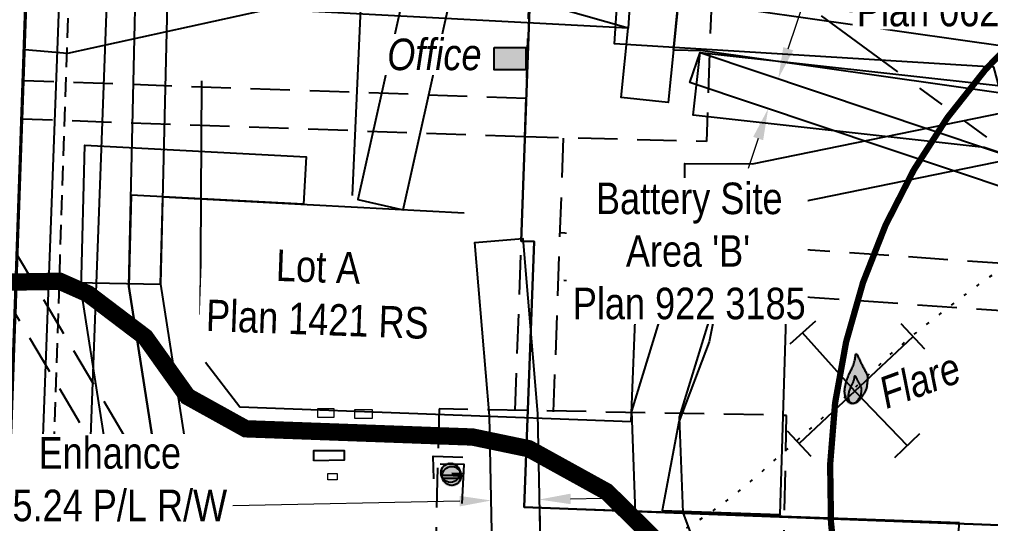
# Model space of a CAD drawing. Extents: x 337584 to 348172, y 5811293 to 5815472.
# Drawn here: x 337739.1 to 338047.3, y 5812232.4 to 5812392.3 of the extents above; entities that cross this region are included whole.
import ezdxf

# ---------------------------------------------------------------- set-up
doc = ezdxf.new("R2010")
doc.units = 0
doc.header["$LTSCALE"] = 5
doc.header["$PDSIZE"] = 0.5
for name, pattern in [('foc-ACCESSROAD', [3.75, 2.5, -1.25]), ('foc-BUFFER', [16.75, 15, -1.75]), ('foc-DOT', [1, 0.2, -0.8]), ('foc-DRILLPATH', [14.75, 6, -1.75, 1.75, -1.75, 1.75, -1.75]), ('foc-FLOWLINE', [3.75, 2.5, -1.25]), ('UG_PIPE', [1.875, 1.25, -0.625])]:
    doc.linetypes.add(name, pattern=pattern)
doc.layers.get('Defpoints').update_dxf_attribs({"color": 9})
for name, color, linetype in [('ABADATA-DRILL', 8, 'foc-DOT'), ('AS-FENCE', 48, 'foc-FENCE'), ('AS-PIPE-AG', 44, 'Continuous'), ('AS-PIPE-UG', 44, 'UG_PIPE'), ('AS-POWER', 104, 'foc-POWER'), ('AS-RESIDENCE', 14, 'Continuous'), ('AS-ROADS', 254, 'Continuous'), ('AS-SYMBOL', 7, 'Continuous'), ('AS-TELEPHONE', 224, 'foc-TEL'), ('AUX-BUFFER', 7, 'foc-BUFFER'), ('C-AR', 13, 'foc-ACCESSROAD'), ('C-FLOWLINE', 13, 'foc-FLOWLINE'), ('C-RW', 13, 'Continuous'), ('C-WS', 13, 'foc-ACCESSROAD'), ('F-RW', 190, 'Continuous'), ('L-TITLEDB', 4, 'Continuous'), ('L-TITLEDB-T', 4, 'Continuous'), ('P-PDRILLPATH', 12, 'foc-DRILLPATH')]:
    doc.layers.add(name, color=color, linetype=linetype)
for name, color, linetype, lineweight in [('AS-GENERAL', 48, 'Continuous', 18), ('C-RW-T', 13, 'Continuous', 9), ('F-RW-T', 190, 'Continuous', 9), ('T-TEXT', 48, 'Continuous', 18)]:
    doc.layers.add(name, color=color, linetype=linetype, lineweight=lineweight)
doc.styles.add('80CG', font='ARIALN.TTF', dxfattribs={"height": 10})
doc.styles.add('80L', font='ARIALN.TTF', dxfattribs={"height": 10})
doc.styles.add('foc-LtypeFont', font='ARIALN.TTF', dxfattribs={"height": 7.349999999999999})
doc.linetypes.add('foc-FENCE', pattern='A,10,-1,["X",foc-LtypeFont,S=0.2,R=0,X=-0.625,Y=-0.75],-1.239999999999999', length=12.24)
doc.linetypes.add('foc-POWER', pattern='A,6,-1,["P",foc-LtypeFont,S=0.2,R=0,X=-0.625,Y=-0.75],-1.239999999999999,4', length=12.24)
doc.linetypes.add('foc-POWER-NOLINE', pattern='A,0,-4,["P",foc-LtypeFont,S=0.2,R=0,X=-0.625,Y=-0.75],-8.24', length=12.24)
doc.linetypes.add('foc-TEL', pattern='A,2,-1,["T",foc-LtypeFont,S=0.2,R=0,X=-0.425,Y=-0.75],-1.239999999999999,8', length=12.24)
doc.dimstyles.new('Compass 5 000', dxfattribs={"dimscale": 5, "dimtxt": 9, "dimasz": 2, "dimexe": 0.2, "dimexo": 0.0625, "dimgap": 0.5, "dimtad": 0, "dimtih": 1, "dimtoh": 1, "dimzin": 0, "dimdsep": 46, "dimtxsty": '80CG', "dimcen": 0.1, "dimse1": 1, "dimse2": 1, "dimclrd": 256, "dimclrt": 256, "dimaunit": 1, "dimadec": 4, "dimazin": 0, "dimtfac": 0.06, "dimtofl": 0, "dimtmove": 0, "dimatfit": 1, "dimfxl": 0.2, "dimtolj": 1, "dimtzin": 0, "dimlwd": -1, "dimarcsym": 0})

# ---------------------------------------------------------------- blocks, each defined once
blk = doc.blocks.new('*D401')
at = {"layer": 'C-RW-T', "transparency": 16777216}
for p, q in [((337914.0310142266, 5812240.19119392), (337924.0290101669, 5812240.391386765)), ((337878.8309174031, 5812239.486371915), (337806.8826539897, 5812238.045730444))]:
    blk.add_line(p, q, dxfattribs=at)
for points in [[(337878.7975519288, 5812241.152704571), (337878.8642828773, 5812237.820039257), (337888.8289133435, 5812239.68656476)], [(337913.9976487523, 5812241.857526576), (337914.0643797008, 5812238.524861262), (337904.0330182861, 5812239.991001074)]]:
    blk.add_solid(points, dxfattribs=at)
at = {"layer": 'Defpoints', "color": 0, "transparency": 16777216}
for p in [(337888.8289133435, 5812239.68656476), (337890.756903408, 5812143.399223441), (337905.9610083505, 5812143.703659755)]:
    blk.add_point(p, dxfattribs=at)
at = {"layer": 'C-RW-T', "transparency": 16777216, "insert": (337767.7967058313, 5812238.045730444), "char_height": 10, "attachment_point": 5, "style": '80CG', "bg_fill": 3, "box_fill_scale": 1.1, "bg_fill_color": 256, "bg_fill_true_color": 13158600, "bg_fill_transparency": 0}
blk.add_mtext('\\A1;Enhance\\P15.24 P/L R/W\\PPlan 792 2968', dxfattribs=at)
blk = doc.blocks.new('*D425')
at = {"layer": 'Defpoints', "color": 0, "transparency": 16777216}
for p in [(337857.4729794502, 5812098.162276731), (337603.1575483287, 5812090.131397293), (337857.0617496378, 5812083.167914788)]:
    blk.add_point(p, dxfattribs=at)
at = {"layer": 'F-RW-T', "transparency": 16777216}
for p, q in [((337603.8429313492, 5812115.12200053), (337607.2628088886, 5812239.81841136)), ((337607.2628088886, 5812239.81841136), (337617.2628088886, 5812239.818411361)), ((337602.8833951205, 5812080.135155998), (337602.6092419123, 5812070.138914703))]:
    blk.add_line(p, q, dxfattribs=at)
for points in [[(337602.1768911335, 5812115.167692732), (337605.5089715649, 5812115.07630833), (337603.5687781411, 5812105.125759236)], [(337601.2173549047, 5812080.1808482), (337604.5494353363, 5812080.089463797), (337603.1575483287, 5812090.131397293)]]:
    blk.add_solid(points, dxfattribs=at)
at = {"layer": 'F-RW-T', "transparency": 16777216, "insert": (337662.3514855604, 5812239.81841136), "char_height": 10, "attachment_point": 5, "style": '80CG', "bg_fill": 3, "box_fill_scale": 1.1, "bg_fill_color": 256, "bg_fill_true_color": 13158600, "bg_fill_transparency": 0}
blk.add_mtext('\\A1;Ember{\\fArial Narrow|b0|i1|c0|p34; (60972-4)}\\P15.00 P/L R/W\\PPlan by\\PNorthCan', dxfattribs=at)
blk = doc.blocks.new('*D427')
at = {"layer": 'Defpoints', "color": 0, "transparency": 16777216}
for p in [(337979.9294419512, 5812373.520202448), (338045.4161142209, 5812351.566600316), (338042.2169926553, 5812342.023755171)]:
    blk.add_point(p, dxfattribs=at)
at = {"layer": 'F-RW-T', "transparency": 16777216}
for p, q in [((337983.107965528, 5812383.001604658), (337992.7287302783, 5812411.699941468)), ((337992.7287302783, 5812411.699941468), (338002.7287302783, 5812411.699941467)), ((337973.5517968091, 5812354.495955093), (337970.3732732323, 5812345.014552883))]:
    blk.add_line(p, q, dxfattribs=at)
for points in [[(337981.5277318263, 5812383.531358588), (337984.68819923, 5812382.471850729), (337979.9294419512, 5812373.520202448)], [(337971.9715631073, 5812355.025709023), (337975.132030511, 5812353.966201164), (337976.7303203859, 5812363.977357303)]]:
    blk.add_solid(points, dxfattribs=at)
at = {"layer": 'F-RW-T', "transparency": 16777216, "insert": (338041.8146784366, 5812411.699941467), "char_height": 10, "attachment_point": 5, "style": '80CG', "bg_fill": 3, "box_fill_scale": 1.1, "bg_fill_color": 256, "bg_fill_true_color": 13158600, "bg_fill_transparency": 0}
blk.add_mtext('\\A1;Ember\\P10.00 P/L R/W\\PPlan 062 2266', dxfattribs=at)
blk = doc.blocks.new('*D433')
at = {"layer": 'Defpoints', "color": 0, "transparency": 16777216}
for p in [(338123.5473816737, 5812220.761798227), (338114.3792273125, 5812216.867233131), (338121.1242183112, 5812200.988921404)]:
    blk.add_point(p, dxfattribs=at)
at = {"layer": 'F-RW-T', "transparency": 16777216}
for p, q in [((338139.4963685316, 5812208.793276804), (338148.7003643913, 5812212.703067107)), ((338111.9202224514, 5812197.079131101), (338094.3287794697, 5812189.606414442)), ((338094.3287794697, 5812189.606414442), (338084.3287794697, 5812189.606414442))]:
    blk.add_line(p, q, dxfattribs=at)
for points in [[(338138.8447368143, 5812210.327276113), (338140.1480002489, 5812207.259277493), (338130.2923726724, 5812204.8834865)], [(338111.2685907341, 5812198.613130411), (338112.5718541688, 5812195.54513179), (338121.1242183112, 5812200.988921404)]]:
    blk.add_solid(points, dxfattribs=at)
at = {"layer": 'F-RW-T', "transparency": 16777216, "insert": (338045.2428313112, 5812189.606414442), "char_height": 10, "attachment_point": 5, "style": '80CG', "bg_fill": 3, "box_fill_scale": 1.1, "bg_fill_color": 256, "bg_fill_true_color": 13158600, "bg_fill_transparency": 0}
blk.add_mtext('\\A1;Ember\\P10.00 P/L R/W\\PPlan 062 2266', dxfattribs=at)
blk = doc.blocks.new('res_other')
blk.add_hatch(color=14).paths.add_polyline_path([(-1.090095315060079, 0.7346452188390687), (0.90990468493992, 0.7346452188390687), (0.90990468493992, -0.6930058059827389), (-1.090095315060079, -0.6930058059827389)])
at = {"color": 14}
blk.add_lwpolyline([(-1.090095315060079, 0.7346452188390687), (0.90990468493992, 0.7346452188390687), (0.90990468493992, -0.6930058059827389), (-1.090095315060079, -0.6930058059827389)], close=True, dxfattribs=at)
blk = doc.blocks.new('*U374')
at = {"color": 72}
blk.add_line((0.8183292562019082, 0.735076341915608), (-0.8183292562019082, -0.735076341915608), dxfattribs=at)
at = {"layer": 'AS-SYMBOL', "color": 72, "flags": 128}
blk.add_lwpolyline([(3.323399999994177, -3.69980000032281), (0, 0)], dxfattribs=at)
blk = doc.blocks.new('*U375')
at = {"color": 72}
blk.add_line((-0.7529477383197619, 0.8019162695438694), (0.7529477383197619, -0.8019162695438694), dxfattribs=at)
at = {"layer": 'AS-SYMBOL', "color": 72, "flags": 128}
blk.add_lwpolyline([(3.543799999994279, 3.32739999971692), (0, 0)], dxfattribs=at)
blk = doc.blocks.new('*U376')
at = {"color": 72}
blk.add_line((-0.7936911058274894, -0.7616130438289102), (0.7936911058274894, 0.7616130438289102), dxfattribs=at)
at = {"layer": 'AS-SYMBOL', "color": 72, "flags": 128}
blk.add_lwpolyline([(-3.319200000005982, 3.458999999820316), (0, 0)], dxfattribs=at)
blk = doc.blocks.new('*U377')
at = {"color": 72}
blk.add_line((0.7522281791985441, -0.8025912822973116), (-0.7522281791985441, 0.8025912822973116), dxfattribs=at)
at = {"layer": 'AS-SYMBOL', "color": 72, "flags": 128}
blk.add_lwpolyline([(-3.690800000011708, -3.459200000089627), (0, 0)], dxfattribs=at)
blk = doc.blocks.new('RISER')
h = blk.add_hatch(color=255)
h.dxf.hatch_style = 1
edge = h.paths.add_edge_path()
edge.add_arc((0, 0), 0.7000000000000001, 0, 360)
blk.add_hatch(color=48).paths.add_polyline_path([(0.5809894393423747, -0.1498374831999172), (-0.5809055220925075, -0.1501624933266612, 0.7745966773228882)])
at = {"color": 48}
blk.add_line((-0.5809055220925075, -0.1501624933266612), (0.5809894393423747, -0.1498374831996898), dxfattribs=at)
blk.add_circle((0, 0), 0.6000000000000001, dxfattribs=at)
blk = doc.blocks.new('FLARE')
h = blk.add_hatch(color=255)
h.dxf.hatch_style = 1
h.paths.add_polyline_path([(0.1630320972290065, 2.409313236706794, 0.1141467632221378), (0.1250993457797449, 2.433655417312366), (0.1088195083939354, 2.43947328620925, 0.2615510427471396), (0.01228329441437381, 2.423059325648637), (-0.0002928845460701268, 2.412888226760515, 0.1312683871871916), (-0.03069049929035828, 2.371170205451563), (-0.0403414745342161, 2.34618771202986, 0.04149673464157563), (-0.04501147543487605, 2.330289243332572), (-0.05280251308795414, 2.292391773310328, 0.01517427261739508), (-0.05384358019000501, 2.286413430146922), (-0.06083994869550224, 2.237497402078816, 0.004375720112688995), (-0.06107259026975953, 2.23576267765452), (-0.06829918574658222, 2.178046923421107), (-0.0767055072428775, 2.114273803319065), (-0.08723210560856387, 2.046743008326075), (-0.1008617274383141, 1.977017887141301), (-0.1184638349695888, 1.905789010878152), (-0.1399980537898955, 1.832891742222273), (-0.165009697106143, 1.758727201517786), (-0.1929730450428906, 1.683866594860774), (-0.2233497954184713, 1.60885622983119), (-0.2555948076005734, 1.534221823064172), (-0.2891597781163, 1.460471904826363), (-0.3235093019975466, 1.388071535445761), (-0.3582355143262248, 1.317103372173506), (-0.3931520966361859, 1.246738300544393, 0.0005045250073197409), (-0.393241619305627, 1.246557433331645), (-0.4280325482577609, 1.176088778543317, 0.002398381573305534), (-0.4284531146331574, 1.175226531012413), (-0.4628196563025995, 1.103901769288996, 0.004176833610438316), (-0.4635322637877834, 1.10239066260101), (-0.4972990603346261, 1.029208637198735, 0.005735221063402881), (-0.4982362067057693, 1.027114776605913), (-0.5312279036770633, 0.9510743266978352, 0.006994466690975538), (-0.5323054205728113, 0.9484925052875042), (-0.5643466611254553, 0.8685924706494461, 0.007909996454017219), (-0.565477640608151, 0.8656377253421397), (-0.596393068524776, 0.7808769464941179, 0.00832295336894586), (-0.5974815419867809, 0.7777309746904848), (-0.6270247343309165, 0.687510761006024, 0.008095012799091889), (-0.6279823792210664, 0.6844178304461366), (-0.65562263760512, 0.589749368266439, 0.008067263584583907), (-0.6564768862372148, 0.586637805520013), (-0.6816124467113696, 0.488934750964745, 0.008386967293609592), (-0.682393630988372, 0.4856724261449017), (-0.7044227277037862, 0.3863484347757549, 0.009056116951485603), (-0.7051428544946248, 0.3827985916846046), (-0.7234637230540102, 0.2832673190976038, 0.0101230972408485), (-0.7241159215082007, 0.2792713695439488), (-0.7381267960809055, 0.180946472069536, 0.01168878153921921), (-0.7386779240368924, 0.1763041984943357), (-0.7477770397272252, 0.08059933152867416, 0.01392493150706976), (-0.7481495528336382, 0.07504291175405342), (-0.7517351447422698, -0.01662826831443454, 0.01648764755476579), (-0.751775504424586, -0.02322141147692491), (-0.7494532461241761, -0.1096877263146325, 0.0172550975033143), (-0.7490301445905061, -0.1165747265852133), (-0.7412354621301347, -0.1976349020501402, 0.0173496807282524), (-0.7403322338650469, -0.2045136391934648), (-0.7277079935738584, -0.280208879124757, 0.01731107374903002), (-0.7263335825737158, -0.2869934199284216), (-0.7095226498604461, -0.3573649271609156, 0.01715007316037549), (-0.7077013987691316, -0.3639766875257919), (-0.6873466385732172, -0.4290656658859007, 0.01688598954500328), (-0.6851148027817544, -0.4354386374104706), (-0.6618590810321621, -0.495286289105934, 0.01654583772152696), (-0.659259873071278, -0.5013709011798255), (-0.6337460546819784, -0.5560184310170371, 0.01616359382742195), (-0.6308237470875611, -0.5617838596122056), (-0.6036946983695088, -0.6112724695199176, 0.01632933640717796), (-0.6003704601607751, -0.6168929902771652), (-0.5721284282226407, -0.6612700839627905, 0.01882821901808565), (-0.5678500629983319, -0.6674648955427074), (-0.5384348256411613, -0.706802674624214, 0.02208722808901792), (-0.5328395223768894, -0.7136343495528763), (-0.5020502381739789, -0.748011215639508, 0.02534474641372956), (-0.4949172688247927, -0.7552060626705952), (-0.4625530990269908, -0.7847004174302583, 0.02823391018185538), (-0.45379690066693, -0.7918187372686134), (-0.4196570034109754, -0.8165089822950904, 0.03029822487402322), (-0.4094341742020333, -0.8229975615938656), (-0.3733177098620217, -0.8429620989779778, 0.03112942539292592), (-0.3620774059963878, -0.8482914603118843), (-0.3237835335712589, -0.8636086912295013, 0.03054396698192365), (-0.312194791265938, -0.8674417514978359), (-0.2715226711479772, -0.8781900775727536, 0.02846504161184355), (-0.2603759324993007, -0.8804664258459525), (-0.217280730677885, -0.8867387933466944, 0.02531087199272317), (-0.2072074565876392, -0.8876876765864381), (-0.1622683670429979, -0.8896352071496949, 0.02282955606346771), (-0.1531413265511219, -0.8896138391964996), (-0.1070935497809842, -0.8874022000120476, 0.02122574350962235), (-0.09864175731490832, -0.8866357506367422), (-0.05222049380608951, -0.8804306075278419, 0.02040118138435665), (-0.0441861344006611, -0.8790210038739588), (0.001873415334557649, -0.8689880240290222, 0.0202993126767644), (0.009727197601023363, -0.8669401621152701), (0.05468983305763686, -0.853245011815261, 0.02091139742750381), (0.06257911797001725, -0.8504766404139446), (0.1057096377444395, -0.8332849859339149, 0.02227661457910154), (0.1138278041144076, -0.8296221675066136), (0.1543910086074902, -0.8090996760372491, 0.02371211864441566), (0.1626372138707666, -0.8044240637718758), (0.2000736442423658, -0.7807851527827552, 0.02240801372930035), (0.2074267451134801, -0.7756675027885649), (0.2418799123770441, -0.7493215999502354, 0.01993019930964967), (0.248012238098454, -0.7442325747526866), (0.2798013952742622, -0.7156378585530092, 0.01714637725024879), (0.2847388589470938, -0.7108803880175856), (0.3141832588480611, -0.6804950376306351, 0.01421119969875763), (0.3180207118894032, -0.6763028761683927), (0.3454396079141588, -0.6445850697148217, 0.01122078129585392), (0.3482975782208086, -0.6411250287897019), (0.3740102231131459, -0.6085329464044662, 0.008212229870679833), (0.3760020490408351, -0.6059211100200628), (0.4003276961593656, -0.5729129294836639, 0.005171985051005823), (0.401537703579379, -0.5712349659013398), (0.424795605995314, -0.53826886641491, 0.002523236428071751), (0.4253732711513294, -0.5374412399714856), (0.4478754059746279, -0.5048530386004586, 0.001671211206814557), (0.4482533995142148, -0.5043016858176088), (0.4702826413740695, -0.4719377514927601, 0.001229486896353451), (0.4705583684881276, -0.471530521935847), (0.4923903156886809, -0.4391148618271927, 0.0007495538788668235), (0.4925574282788148, -0.438865931628925), (0.5144676789132063, -0.4061225523430494, 0.0002596875935044995), (0.514525401937135, -0.4060361921995082), (0.5367421864684729, -0.372759985084258), (0.5595642728985695, -0.3386401857442252), (0.5831778648935142, -0.3035329798490238), (0.607951843929186, -0.2670216177154998), (0.6341361012891866, -0.2287011453649939, 0.001310707375278497), (0.6344307497056434, -0.2282674934556326), (0.6614813227824925, -0.1882301486118649, 0.003726400826645832), (0.6623065489438886, -0.1869888951414396), (0.6894496357235766, -0.145494510374192, 0.006064526798539383), (0.6907528078481846, -0.1434485711690741), (0.7173065161150589, -0.1006224674679288, 0.008451711548543414), (0.7190390649848268, -0.09771976694969453), (0.7443215042803786, -0.0536872667478292, 0.01099124898588364), (0.7464260872875457, -0.04982782771276106), (0.769755364919547, -0.004714252476105685, 0.01376732836086321), (0.772148844331241, 0.0002441803767396777), (0.7928430697793374, 0.04631350947215651, 0.01683895507199145), (0.7953938615028164, 0.05254534784603493), (0.8127711420420383, 0.09944510836385234, 0.01910380518638523), (0.8151496114769543, 0.1067041127375887), (0.8287516477103054, 0.1542875886100319, 0.01698700840973597), (0.8303957372736477, 0.1608784678142001), (0.8406585932461894, 0.2089133617282641, 0.01363633084881302), (0.8416521976578224, 0.2142756011569418), (0.8492355290181877, 0.2625082216420651, 0.01024443528238307), (0.8497888567762857, 0.2665680316240469), (0.8553523195478192, 0.3147446872569617, 0.0068463173993783), (0.8556291873210284, 0.3174690534510773), (0.8598324370941555, 0.3653360525090648, 0.003418623913774153), (0.8599427362169081, 0.3666990303927378), (0.8634423229450476, 0.4139608519133162), (0.8668473886755237, 0.4596857331482624), (0.8707401288593246, 0.5030113675518351), (0.8756282496360654, 0.5448509776294941), (0.8813378521517734, 0.5864660457268656), (0.8873828021532972, 0.6280772952743519, 0.001278252002904068), (0.8874550143445958, 0.6285834701991462), (0.8932209473932744, 0.6697525523311469, 0.004735189850015235), (0.8934658768885129, 0.6716306823414016), (0.8983578028637567, 0.7121295795834612, 0.008354098302083784), (0.8987030259086168, 0.7154531042056078), (0.9021828408622241, 0.75544537573046, 0.01205918207346762), (0.9024849294255546, 0.7602588771740102), (0.9040145289800421, 0.7999080822507949, 0.01571240246026586), (0.9040593731406261, 0.8061913319629639), (0.9031006534023618, 0.8456610300245302, 0.01845717632507855), (0.9026492913435504, 0.8530275713542324), (0.8987629786461184, 0.8925139796015173, 0.01810220708916207), (0.8977937230738462, 0.8996873040011906), (0.8909358674536634, 0.9395172733920845, 0.01653276059977034), (0.8895992885263695, 0.9459920557751502), (0.879824770247069, 0.9865250941611521, 0.01457553302435534), (0.8782937174219114, 0.992149400806511), (0.8656574176820868, 1.033745016382454, 0.01243497837575419), (0.8640939609831548, 1.038466090801421), (0.8486507600246114, 1.081483792357176, 0.01028279715252608), (0.8471818501639063, 1.085325207919141), (0.8289866287777841, 1.1301245026375, 0.008240343276031311), (0.8276962308264046, 1.133157309748867), (0.8068038696619624, 1.180097706517472, 0.006379654618366747), (0.8057366003449715, 1.182415551430722), (0.7822019792802166, 1.231856558833897, 0.004735158973083994), (0.7813717629251187, 1.233558926835485), (0.7553332356219471, 1.285692223224714, 0.003387961163554182), (0.7547195080078382, 1.286900453828139), (0.726649311643996, 1.341246400784939, 0.002344699311552419), (0.726215008948202, 1.342077658792732), (0.6966688538486778, 1.397988790262843, 0.001492132360714422), (0.6963884178585431, 1.398515656000882), (0.6659220141482365, 1.45534450452692, 0.0007458364838583804), (0.6657806617477036, 1.455607226680513), (0.6349416073499015, 1.512721344286319), (0.6043657958689437, 1.569324818642599), (0.5746746397999232, 1.624646136689535), (0.546427730434516, 1.678022301111923), (0.5199549151584506, 1.729134218674517), (0.4949395311050466, 1.778549316597264), (0.470960739057773, 1.826951456662755), (0.4476150022237562, 1.874993483579374), (0.4245026860771759, 1.923321645915848), (0.4012291856815864, 1.972571630980383), (0.3774051620748651, 2.023366620696834), (0.3526543196530838, 2.076299872759591, 0.0003317879365586399), (0.3525980258418713, 2.076420057287578), (0.3267419364965463, 2.131526316092277, 0.001848684476789197), (0.326425357539847, 2.132194594113116), (0.2999704787325754, 2.187509614592045, 0.003799708921444465), (0.2993043280912389, 2.188875712202162), (0.2729062665603124, 2.241982841521803, 0.006473332154774659), (0.271723844587541, 2.244286308707615), (0.2460382108656631, 2.292768892743425, 0.01086492763971847), (0.2439209376934741, 2.296563647060566), (0.2196033399013686, 2.338005032860565, 0.01952409355597318), (0.2153926095197676, 2.344578746802426), (0.193098656127404, 2.376562280301869, 0.04107679177579166), (0.1826467970204249, 2.389204208808678)])
at = {"color": 48, "flags": 128}
for points in [[(0.1092462304914079, -0.7198699219818536), (0.06868302599832532, -0.7403924134498538), (0.02555250622754102, -0.7575840679285193), (-0.01941012922907248, -0.7712792182294379), (-0.06546967896065325, -0.7813121980736923), (-0.1118909424658341, -0.7875173411823653), (-0.1579387192432478, -0.7897289803670446), (-0.2028778087915271, -0.7877814498035605), (-0.2459730106093048, -0.7815090823035007), (-0.2866451307309035, -0.7707607562272187), (-0.3249390031523944, -0.7554435253089196), (-0.361055467496044, -0.7354789879220789), (-0.3951953647483606, -0.7107887428949198), (-0.4275595345316106, -0.6812943881461706), (-0.458348818741797, -0.6469175220493071), (-0.4877640560916916, -0.6075797429778049), (-0.5160060880225501, -0.5632026493051399), (-0.5431351367260504, -0.5137140394301696), (-0.5686489551262639, -0.459066509579543), (-0.5919046768976841, -0.3992188578242803), (-0.6122594370790466, -0.3341298795069179), (-0.6290703697995923, -0.2637583722437284), (-0.6416946100980567, -0.188063132286743), (-0.6494892925584281, -0.1070029567974871), (-0.6518115508552, -0.02053664202799155), (-0.6482259589429304, 0.0711345381157571), (-0.6391268432562356, 0.1668394050236657), (-0.6251159686908068, 0.2651643024316854), (-0.6067951001423353, 0.3646955749852623), (-0.5847660034160072, 0.4640195664203475), (-0.5596304429527663, 0.5617226209276396), (-0.5319901845577988, 0.6563910831525845), (-0.5024469922173012, 0.7466112968311336), (-0.4715315642752103, 0.8313720757494139), (-0.4394903237734979, 0.9112721102562773), (-0.4064986267476343, 0.9873125602960044), (-0.3727318301425839, 1.060494585812876), (-0.3383652886295749, 1.131819347205919), (-0.303574359153572, 1.202288003055173), (-0.2685343968405505, 1.272901714214413), (-0.2334207581807277, 1.344661640627919), (-0.1984718644816894, 1.418325334538849), (-0.1641783985942311, 1.493675923752335), (-0.1310941081865167, 1.570252926553394), (-0.09977274229095201, 1.647595863500783), (-0.07076804857570096, 1.725244254243762), (-0.04463377516367473, 1.802737618431593), (-0.02192367063253187, 1.879615475258788), (-0.003191483105183579, 1.955417345284104), (0.01127887500479119, 2.029443425085219), (0.02228283548538457, 2.100036618953482), (0.03088566446967889, 2.1653005094729), (0.03815262945499853, 2.223338677863239), (0.04514899793866789, 2.272254705799014), (0.05294003559902194, 2.310152175864232), (0.06259101084287977, 2.335134669278659), (0.07516718980332371, 2.345305768171556), (0.09144702718549524, 2.339487899275582), (0.1110617269805516, 2.319378871374965), (0.1333556803874671, 2.287395337857333), (0.1576732781504688, 2.245953952110312), (0.1833589119232784, 2.197471367976277), (0.2097569733596174, 2.144364238842854), (0.2362118522942183, 2.089049218097671), (0.2620679412902973, 2.033942960037848), (0.2868437470315257, 1.980956320307769), (0.3107542413235933, 1.929976967216817), (0.3341885114568868, 1.880386770876385), (0.3575356451765401, 1.831567601852612), (0.38118472977294, 1.782901330711638), (0.4055248534459679, 1.733769828474351), (0.4309451025765156, 1.683554964797395), (0.4578345662739594, 1.631638610701657), (0.4864248641897575, 1.577613569492996), (0.5163177540598554, 1.521916375890896), (0.5469575250717753, 1.465194496445065), (0.5777884673225344, 1.4080953995242), (0.6082548709091498, 1.351266551223262), (0.6378010259286384, 1.295355419910948), (0.6658712224780174, 1.241009472591713), (0.6919097497448092, 1.188876176270014), (0.7154443707950122, 1.139435168892987), (0.7363367319303507, 1.092494772178497), (0.7545319533310249, 1.047695477422849), (0.7699751542677404, 1.004677775922346), (0.782611454011203, 0.9630821603375352), (0.7923859722868656, 0.922549121964721), (0.7992438279106864, 0.8827191525549551), (0.8031301406081184, 0.8432327443140366), (0.8040888603463827, 0.8037630462192737), (0.8025592607882572, 0.764113841155222), (0.7990794458382879, 0.7241215696874406), (0.7941875198557682, 0.6836226723814889), (0.788421586745244, 0.6424535898029262), (0.782319751320756, 0.6004507616078172), (0.7764201174868504, 0.5574506292712158), (0.771260789148073, 0.5132896324491867), (0.7671802438526356, 0.4678737544006708), (0.763718453268666, 0.4213871441559149), (0.760215760434221, 0.3740834938932949), (0.756012510661094, 0.3262164948816917), (0.7504490478968364, 0.2780398392994812), (0.7428657165437471, 0.2298072188702918), (0.7326028605493775, 0.1817723248630045), (0.7190008243160264, 0.1341888490012479), (0.7016235437877185, 0.08728908851003325), (0.6809293183468981, 0.04121975943667167), (0.6576000407367246, -0.003893815760648067), (0.632317601426621, -0.04792631598797925), (0.6057638931597467, -0.09075241969662784), (0.5786208064055245, -0.1322468044284051), (0.5515702334523667, -0.1722841490893643), (0.5252940656791907, -0.2107391316760641), (0.5003146131602989, -0.2475533162444208), (0.4765158589325438, -0.2829358097235399), (0.4536222042734153, -0.3171626060113795), (0.4313580504604033, -0.3505096971869079), (0.4094477996804926, -0.383253076693336), (0.3876158523016784, -0.4156687370643795), (0.3655866105109453, -0.4480326712885017), (0.3430844755857834, -0.4806208728089132), (0.3198265733008157, -0.5135869721063955), (0.2955009260549559, -0.5465951528142341), (0.2697882811989984, -0.5791872351485381), (0.2423693851742428, -0.6109050415991533), (0.2129249853314832, -0.6412903919274413), (0.1811358281120192, -0.6698851081685007), (0.1466826608666452, -0.6962310109931877)], [(0.01771430217195302, -0.7488637190410827), (-0.0050010924351227, -0.7603563146451506), (-0.0291541835249518, -0.7699836407530256), (-0.05433325921694632, -0.777652925267148), (-0.08012660717577091, -0.7832713938162215), (-0.1061225146113429, -0.7867462738479389), (-0.1319092696430744, -0.7879847919004987), (-0.1570751599356299, -0.7868941745120992), (-0.1812084731536743, -0.7833816491304333), (-0.2039848602944403, -0.7773625863640063), (-0.2254294288686651, -0.768784937195278), (-0.2456546488101594, -0.7576047962222674), (-0.2647729914169759, -0.7437782589524886), (-0.2828969266229251, -0.7272614199839609), (-0.3001389252713125, -0.7080103748241982), (-0.3166114582054433, -0.6859812189807144), (-0.332426996268623, -0.6611300465967815), (-0.3476192635243933, -0.6334164247211902), (-0.3619070019194623, -0.6028138083868271), (-0.3749302061660273, -0.5692991232583609), (-0.3863288718857802, -0.5328492954552075), (-0.3957429942456656, -0.4934412510967832), (-0.4028125688673754, -0.4510519167572511), (-0.4071775909178541, -0.4056582185560274), (-0.4084780555640464, -0.3572370821577806), (-0.4064701240931754, -0.3059012212409016), (-0.4013746190903476, -0.252306496081701), (-0.3935285292609478, -0.1972445531512221), (-0.3832688433103613, -0.1415070407394978), (-0.3709325490344781, -0.08588560577231874), (-0.3568566351386835, -0.03117189517547558), (-0.3413780903283623, 0.02184244367049359), (-0.3248339028541523, 0.07236576338505074), (-0.3075212628427835, 0.1198317993791989), (-0.2895781683801033, 0.1645758186848525), (-0.2711028180638095, 0.2071584711254673), (-0.252193411855842, 0.2481404051602567), (-0.2329481488086458, 0.2880822715221711), (-0.213465227974666, 0.3275447191251715), (-0.1938428493158426, 0.3670883973379659), (-0.1741792118846206, 0.4072739559840102), (-0.1546078313222097, 0.44852562477422), (-0.135403490079625, 0.4907219543335941), (-0.1168762876513938, 0.5336050760840862), (-0.09933632262254832, 0.5769171205381554), (-0.08309369403286837, 0.6204002195725025), (-0.06845850137688103, 0.6637965032448392), (-0.05574084278487135, 0.7068481034318665), (-0.04525081775136641, 0.7492971506460435), (-0.03714741686417256, 0.7907517554438073), (-0.0309851991769392, 0.8302839440100342), (-0.02616761483659502, 0.8668317225735791), (-0.02209811444481602, 0.8993330969085491), (-0.01818014814853086, 0.9267260723343043), (-0.01381716700416291, 0.9479486555344465), (-0.008412621158640832, 0.9619388518283358), (-0.001369960758893285, 0.9676346674448268), (0.007746748193312669, 0.9643766609722206), (0.01873097991483519, 0.9531156049840774), (0.03121559413193609, 0.9352048262323933), (0.04483344875188777, 0.9119976505596696), (0.05921740395569941, 0.8848474033536604), (0.07400031810539076, 0.8551074109116144), (0.08881505047247629, 0.8241309995307802), (0.1032944603284704, 0.7932714945989119), (0.117168911598128, 0.7635989766592957), (0.1305587881834072, 0.735050538691894), (0.143681979549001, 0.7072800288322014), (0.1567563742501079, 0.679941294306218), (0.1699998617514211, 0.6526881823399435), (0.183630330608139, 0.6251745410688727), (0.1978656702849548, 0.5970542172642581), (0.2129237697918143, 0.5679810590615944), (0.228934337170358, 0.5377270361302635), (0.2456743552247644, 0.506536607458429), (0.2628326271551487, 0.474772355387131), (0.2800979547973839, 0.4427968608931678), (0.2971591408968379, 0.4109727058628323), (0.313704987289384, 0.3796624726371647), (0.3294242976298847, 0.3492287417382158), (0.3440058728447184, 0.3200340959617733), (0.3571852605236927, 0.2923471318306383), (0.3688849830869003, 0.2660605094158655), (0.3790743068893789, 0.2409729043345124), (0.3877224991956609, 0.2168829917488893), (0.3947988272702787, 0.1935894468213064), (0.40027255746827, 0.1708909456235688), (0.4041129565994197, 0.1485861628632392), (0.406289291473513, 0.126473773702628), (0.4068261748361692, 0.1043707432424981), (0.405969599083619, 0.08216718815197055), (0.4040209025479271, 0.05977151640286138), (0.4012814240159059, 0.03709213369324971), (0.3980525018196204, 0.01403744754020408), (0.394635473836388, -0.009484136358196338), (0.391331678853021, -0.03356421048488301), (0.388442454746837, -0.05829436868702942), (0.3861573497633799, -0.08372726024867916), (0.3842187467998883, -0.1097597621130717), (0.3822572391218273, -0.1362498062055693), (0.3799034190851671, -0.1630553258157761), (0.3767878799553728, -0.1900342528690544), (0.3725412140884146, -0.2170445202002611), (0.3667940147497575, -0.2439440610990005), (0.3591768747501192, -0.2705908074906347), (0.3494455974905577, -0.2968546734384745), (0.337856831461977, -0.3226534974648985), (0.3247924357456213, -0.3479170997754863), (0.3106342698774824, -0.3725753001210705), (0.2957641929388046, -0.3965579177977361), (0.2805640644655796, -0.4197947734658101), (0.2654157435390516, -0.4422156864213775), (0.2507010896952124, -0.4637504764152709), (0.2367125964301522, -0.4843664198281203), (0.2233852939898497, -0.5041806163765159), (0.2105648474898771, -0.523347621952098), (0.1980969211363117, -0.542021993356002), (0.1858271804994729, -0.5603582855703735), (0.1736012902401853, -0.5785110553963477), (0.1612649150192738, -0.5966348587255652), (0.1486637194975629, -0.6148842514496664), (0.1356392942543607, -0.6333452672199655), (0.1220169317239197, -0.651829848452735), (0.1076178502589755, -0.670081414414426), (0.09226326866701129, -0.6878433861904796), (0.07577440484601539, -0.7048591821378523), (0.0579724766939762, -0.7208722233419849), (0.03867870301837684, -0.7356259290693288)]]:
    blk.add_lwpolyline(points, close=True, dxfattribs=at)

msp = doc.modelspace()

# ---------------------------------------------------------------- linework, layer by layer
at = {"layer": 'ABADATA-DRILL', "flags": 128}
msp.add_lwpolyline([(337926.4073392073, 5812214.134837699), (337920.827385275, 5812214.228942004), (337920.9706278841, 5812214.324297652), (337921.5864602728, 5812214.794258281), (337924.5681068982, 5812216.916944236), (337927.0882435638, 5812218.394691298), (337930.1713773902, 5812219.953830506), (337933.8063687889, 5812221.865033873), (337937.9042805076, 5812224.161073494), (337942.5853076768, 5812226.537956027), (337947.6523218888, 5812229.092141102), (337952.9789743357, 5812232.238152663), (337958.6862099678, 5812236.00194755), (337964.5931968896, 5812240.359435465), (337970.6798182717, 5812245.311392105), (337976.8200485025, 5812250.671828799), (337983.1703034546, 5812256.335390159), (337989.6408336643, 5812262.005010314), (337995.7972764059, 5812267.554969864), (338002.3639299946, 5812273.711720401), (338009.2933082783, 5812280.246604674), (338016.4031687994, 5812286.795694481), (338023.6591533258, 5812292.919712389), (338028.9474639369, 5812297.027487263), (338033.228037184, 5812300.308056438), (338036.3901850727, 5812302.745140731), (338040.3526536934, 5812305.786054983), (338044.3531039415, 5812308.765713983), (338048.430577008, 5812311.6527718), (338052.5653533752, 5812314.457898448), (338056.7574331328, 5812317.181094078), (338060.9682412398, 5812319.863708865), (338065.2082854533, 5812322.525212622), (338069.4574689576, 5812325.156582679), (338073.7254997725, 5812327.757164918), (338078.0219878891, 5812330.306826248), (338082.356386614, 5812332.795124225), (338086.7382380423, 5812335.20192804), (338091.1576739472, 5812337.537471347), (338095.6150850835, 5812339.811538179), (338100.0999034053, 5812342.00488346), (338104.6227008763, 5812344.136863667), (338109.1731605104, 5812346.197910911), (338113.7612695706, 5812348.18758469), (338123.0025413095, 5812352.014841973), (338127.6647051664, 5812353.822070494), (338132.3635328947, 5812355.528011358), (338137.079699371, 5812357.153229297), (338141.8428581733, 5812358.687061441), (338146.6324894625, 5812360.10970007), (338151.4396651321, 5812361.4619627), (338156.2741711717, 5812362.733173412), (338161.1354196792, 5812363.90342408), (338166.0230847329, 5812364.962817422), (338170.928678213, 5812365.961396535), (338175.832301421, 5812366.900262617), (338180.7539893204, 5812367.778310099), (338185.6839562267, 5812368.606214956), (338190.6306762347, 5812369.333489366), (338195.5850087052, 5812369.990381635), (338200.5564245902, 5812370.556652139), (338214.5176774174, 5812371.576735778)], dxfattribs=at)
at = {"layer": 'AS-FENCE', "flags": 128}
for points in [[(337796.896459639, 5812372.786486454), (337796.4507712636, 5812298.64053794)], [(337961.361, 5812306.836), (337957.97, 5812290.006), (337948.331, 5812264.675), (337943.123, 5812236.554999991), (337980.5030000018, 5812235.285), (337982.638, 5812304.494999992)], [(337798.1714903465, 5812283.586513497), (337809.0620000019, 5812269.373), (337933.246, 5812264.708999991), (337934.825, 5812304.722)], [(337870.668, 5812246.544), (337870.469, 5812253.767), (337879.882, 5812253.438)]]:
    msp.add_lwpolyline(points, dxfattribs=at)
msp.add_lwpolyline([(337832.5720000019, 5812252.305), (337832.526, 5812255.5), (337842.166, 5812255.561), (337842.146, 5812252.441)], close=True, dxfattribs=at)
at = {"layer": 'AS-GENERAL'}
for points in [[(337833.749, 5812266.113), (337838.9540000019, 5812266.113), (337838.9540000019, 5812268.762), (337833.749, 5812268.762)], [(337845.549, 5812268.546), (337851.02, 5812268.546), (337851.02, 5812265.661), (337845.549, 5812265.661)]]:
    msp.add_lwpolyline(points, close=True, dxfattribs=at)
at = {"layer": 'AS-GENERAL', "flags": 128}
msp.add_lwpolyline([(337837.035, 5812248.252000031), (337839.924, 5812248.252000031), (337839.924, 5812246.251), (337837.035, 5812246.251)], close=True, dxfattribs=at)
at = {"layer": 'AS-PIPE-AG', "flags": 128}
for points in [[(337879.615, 5812238.736000022), (337880.2910000019, 5812251.101), (337872.676, 5812251.248)], [(337879.9780000013, 5812248.131999992), (337876.365, 5812248.296)], [(337879.61, 5812247.373999991), (337876.766, 5812247.526)]]:
    msp.add_lwpolyline(points, dxfattribs=at)
at = {"layer": 'AS-PIPE-UG', "flags": 128}
msp.add_lwpolyline([(337840.8743081528, 5812425.099267117), (337755.3223530858, 5812419.462974209), (337742.3794952703, 5812023.907710289), (337748.8289175988, 5812015.789462784), (337747.5353688849, 5812034.199719847), (337664.6369264916, 5812035.692133614), (337597.6529543285, 5812039.755605271)], dxfattribs=at)
at = {"layer": 'AS-POWER', "linetype": 'foc-POWER-NOLINE', "flags": 128}
msp.add_lwpolyline([(337728.0413517251, 5812018.975157011), (337759.7969155289, 5812922.937702554)], dxfattribs=at)
at = {"layer": 'AS-POWER', "flags": 128}
msp.add_lwpolyline([(337844.8155125254, 5812336.387171485), (337847.9270528044, 5812405.33135542)], dxfattribs=at)
at = {"layer": 'AS-ROADS', "const_width": 5.499999999999955, "flags": 128}
msp.add_lwpolyline([(337717.9205404347, 5812308.673720541), (337751.929, 5812309.223), (337760.897, 5812305.252000031), (337779.0410000019, 5812291.503), (337792.48, 5812272.664000031), (337810.963, 5812262.434), (337882.939, 5812259.821999991), (337900.7869999995, 5812256.105), (337925.472, 5812242.489), (337949.648, 5812218.69), (337981.245, 5812184.953), (338015.731, 5812147.458), (338034.261, 5812124.62000006), (338042.316, 5812101.147), (338042.753, 5812081.994), (338042.856, 5812051.657), (338043.2870000019, 5812016.007999992), (338042.627, 5812005.42)], dxfattribs=at)
at = {"layer": 'AS-TELEPHONE', "flags": 128}
msp.add_lwpolyline([(337708.1850155804, 5812309.755792145), (337783.943, 5812308.263), (337784.5853290763, 5812336.017605678), (337880.2223520926, 5812330.988274344)], dxfattribs=at)
at = {"layer": 'AUX-BUFFER', "color": 251, "linetype": 'foc-BUFFER', "const_width": 1.999564519999993, "flags": 128}
msp.add_lwpolyline([(338189.9695371679, 5812044.960744957), (338204.958859572, 5812044.489319903, 0.4142135623730949), (338411.1021589913, 5812238.061284549, 0.414213562373095), (338217.5301943458, 5812444.204583969), (338202.5408719433, 5812444.676009024, 0.4142135623730951), (337996.3975725223, 5812251.104044378, 0.4142135623730951)], format="xyb", close=True, dxfattribs=at)
at = {"layer": 'C-AR', "flags": 128}
msp.add_lwpolyline([(337899.5094181693, 5812355.035274479), (337902.2889187773, 5812443.336239001), (337960.3331118873, 5812441.333923259), (337957.1168958994, 5812353.545062742)], close=True, dxfattribs=at)
for points in [[(337899.9373868101, 5812367.217759555), (337740.4716121529, 5812372.819765259)], [(337899.5094181693, 5812355.035274479), (337740.0436435102, 5812360.637280204)], [(337899.5094181693, 5812355.035274479), (337896.3513758481, 5812268.293241261)], [(337911.6913473258, 5812354.591763456), (337908.5333050046, 5812267.849730267)], [(338330.8202727023, 5812264.36434588), (338333.8029036819, 5812333.476467967), (338105.3898869931, 5812340.145626676), (338051.0881859528, 5812314.868398649), (337910.5992296184, 5812324.594537067)], [(338330.8202727023, 5812264.36434588), (338315.8342217874, 5812265.011090017), (338318.1610295015, 5812318.926783874), (338108.5011749308, 5812325.048391421), (338053.9113551372, 5812299.637045219), (337910.053189417, 5812309.596436144)]]:
    msp.add_lwpolyline(points, dxfattribs=at)
at = {"layer": 'C-FLOWLINE', "flags": 128}
msp.add_lwpolyline([(337907.2592106612, 5812012.58120646), (337919.0362815072, 5812012.210862071), (337738.5271202743, 5812317.445957986), (337737.8717984095, 5812298.793062005)], close=True, dxfattribs=at)
at = {"layer": 'C-RW', "flags": 128}
msp.add_lwpolyline([(337797.7982498264, 5812921.762760852), (337786.1870000018, 5812407.415999992), (337932.9055197994, 5812399.597722922), (337932.323, 5812389.557), (337786.002, 5812397.231), (337783.943, 5812308.263), (337829.6345875937, 5812015.022207629), (337819.4168983593, 5812015.343515359), (337773.8540000001, 5812307.609), (337777.743, 5812478.996), (337781.320000002, 5812632.654), (337787.7097173009, 5812922.081714343)], dxfattribs=at)
for points in [[(337888.901945908, 5812013.158473093), (337891.6440000018, 5812099.096), (337888.2919999995, 5812266.501000023), (337883.677, 5812321.481), (337898.843, 5812322.788), (337903.5460000018, 5812267.301000031), (337906.875, 5812099.042), (337904.1312005428, 5812012.679570563)], [(338037.4491387487, 5812232.620745222), (337904.1536528355, 5812237.407256499), (337904.4507651621, 5812222.390187413), (338035.8318256441, 5812217.672421296)]]:
    msp.add_lwpolyline(points, close=True, dxfattribs=at)
at = {"layer": 'C-WS', "flags": 128}
msp.add_lwpolyline([(337872.2999576282, 5812268.745286708), (337869.5340760066, 5812159.228233984), (337980.170015886, 5812156.809857591), (337982.590109567, 5812266.672387687)], close=True, dxfattribs=at)
at = {"layer": 'F-RW', "flags": 128}
for points in [[(338569.820336829, 5812897.354933151), (338481.652, 5812792.524999992), (337906.4570000001, 5812431.174000031), (337868.1950000001, 5812432.192), (337846.4770000001, 5812335.193), (337860.949, 5812331.908), (337879.85, 5812416.846), (337910.774, 5812416.183), (338491.611, 5812781.071), (338588.9132985746, 5812896.751300516)], [(338635.9906322655, 5812337.099095429), (338133.556, 5812364.274), (337973.2210000019, 5812331.461000024), (337950.23, 5812331.602), (337950.328000003, 5812346.604000031), (337971.719, 5812346.467999992), (338074.6669999995, 5812367.553999991), (338051.3150000001, 5812368.760999992), (337956.0110000001, 5812382.295), (337946.667, 5812382.588), (337948.194, 5812397.553), (337957.282, 5812397.257999999), (338052.676, 5812383.65), (338636.4925765723, 5812352.074654224)], [(337730.9413347883, 5812101.632486708), (337909.0968095332, 5812096.746460705), (337965.6648923015, 5812150.318656401), (337934.7643326389, 5812232.86332456), (337933.4348615958, 5812268.068138662), (337945.3972295653, 5812307.092751361), (337975.7076707828, 5812328.356230536), (337984.3221551531, 5812316.076545717), (337958.2288482131, 5812297.771484294), (337948.5199424215, 5812266.098299752), (337949.6621666322, 5812235.8518411), (337983.1989608062, 5812146.264999405), (337914.8984225291, 5812081.581707631), (337730.4146965803, 5812086.641289974)]]:
    msp.add_lwpolyline(points, dxfattribs=at)
for points in [[(337737.6572805251, 5812017.92869315), (337753.081, 5812433.944), (337846.7150000001, 5812440.243), (337847.768, 5812425.294000029), (337767.6049999995, 5812419.895), (337752.6482019241, 5812017.478365531)], [(337741.345, 5812397.676), (337753.419, 5812396.607999992), (337837.819, 5812415.212000015), (337899.8939999999, 5812414.438), (337948.4890000001, 5812400.471), (337944.9490000018, 5812365.978), (337930.059, 5812367.502000031), (337932.323, 5812389.557), (337897.6070000001, 5812399.442), (337839.2900000018, 5812400.163999991), (337754.397, 5812381.494), (337740.818, 5812382.68)], [(338080.6382803831, 5812006.680648707), (338087.905, 5812230.343), (338048.319, 5812377.12999997), (337928.0040000001, 5812384.513999969), (337928.9230000019, 5812399.35399997), (338060.0790000019, 5812391.550000001), (338102.972, 5812232.077999969), (338095.8685443177, 5812006.185822239)], [(338205.137537485, 5812003.214058318), (338093.5709345731, 5812265.851814242), (338075.9779345731, 5812330.705814272), (337951.8779345732, 5812372.308814241), (337955.1349345731, 5812381.798814242), (338084.2129345731, 5812338.57481424), (338103.0529345726, 5812268.988814242), (338216.1430630971, 5812002.86797611)], [(338216.1430630971, 5812002.86797611), (338103.0529345726, 5812268.988814242), (338084.2129345731, 5812338.57481424), (338045.2899345727, 5812351.688814234), (337952.9209345731, 5812361.897814242), (337955.1349345731, 5812381.798814242), (338049.7259345732, 5812371.335814242), (338100.7679345726, 5812354.188814234), (338122.0089345726, 5812276.313814242), (338238.1574155502, 5812002.175707885)], [(337804.2080135546, 5812015.821777334), (337758.687, 5812306.564999999), (337759.876, 5812352.375), (337830.137, 5812348.695), (337829.295, 5812333.693), (337774.5380000001, 5812336.54), (337773.8540000001, 5812307.609), (337819.4168983593, 5812015.343515359)]]:
    msp.add_lwpolyline(points, close=True, dxfattribs=at)
at = {"layer": 'L-TITLEDB', "flags": 128}
msp.add_lwpolyline([(337759.2707629969, 5812922.997668032), (337727.5970756823, 5812018.230901931)], dxfattribs=at)
for points in [[(337727.5970756823, 5812018.230901931), (338120.74, 5812005.902999992), (338128.308, 5812228.923), (337899.314, 5812237.598), (337902.4400000001, 5812321.85000003), (337898.3350000001, 5812321.995), (337901.6880000001, 5812416.326000031), (337741.6974404523, 5812421.011333108)], [(338128.308, 5812228.923), (338134.472, 5812407.958), (337901.6880000001, 5812416.326000031), (337898.3350000001, 5812321.995), (337902.4400000001, 5812321.85000003), (337899.314, 5812237.598)]]:
    msp.add_lwpolyline(points, close=True, dxfattribs=at)
at = {"layer": 'P-PDRILLPATH', "flags": 128}
msp.add_lwpolyline([(338196.2552045556, 5812244.81837699), (337817, 5812523)], dxfattribs=at)

# ---------------------------------------------------------------- block references
at = {"layer": 'AS-RESIDENCE', "xscale": 4.999999999999927, "yscale": 4.999999999999927, "zscale": 4.999999999999927}
msp.add_blockref('res_other', (337895.2738819607, 5812379.747525063), dxfattribs=at)
at = {"layer": 'AS-SYMBOL'}
for name, p, xscale, yscale, zscale in [('*U377', (338022.7170000019, 5812291.708), 4.999999999999927, 4.999999999999927, 4.999999999999927), ('FLARE', (338004.263, 5812274.412), 4.998874999999956, 4.998874999999956, 4.998874999999956), ('*U375', (337986.544, 5812257.775), 4.999999999999927, 4.999999999999927, 4.999999999999927), ('*U376', (338020.859, 5812257.117), 4.999999999999927, 4.999999999999927, 4.999999999999927)]:
    msp.add_blockref(name, p, dxfattribs=dict(at, xscale=xscale, yscale=yscale, zscale=zscale))

# ---------------------------------------------------------------- texts
at = {"layer": 'T-TEXT', "insert": (338010.5405903198, 5812277.976942889), "char_height": 9.999999999999854, "attachment_point": 1, "rotation": 20.00000000000004, "style": '80L'}
msp.add_mtext_dynamic_manual_height_columns('\\pi0.32918;{\\fArial Narrow|b0|i1|c0|p34;Flare}', width=25.91756405764263, gutter_width=49.99999999999971, heights=[0], dxfattribs=at)

# ---------------------------------------------------------------- next in the draw order: texts
at = {"layer": 'AS-RESIDENCE', "insert": (337855.2667948144, 5812386.199507496), "char_height": 9.999999999999854, "attachment_point": 1, "style": '80L', "bg_fill": 3, "box_fill_scale": 1.15, "bg_fill_color": 256, "bg_fill_true_color": 256, "bg_fill_transparency": 0}
msp.add_mtext_dynamic_manual_height_columns('\\pi0.57524;{\\fArial Narrow|b0|i1|c0|p34;Office}', width=29.74529331514308, gutter_width=49.99999999999971, heights=[0], dxfattribs=at)

# ---------------------------------------------------------------- next in the draw order: dimensions: what is measured, and where the dimension line sits
at = {"layer": 'C-RW-T'}
dim = msp.add_linear_dim(base=(337888.8289133435, 5812239.68656476), p1=(337905.9610083505, 5812143.703659755), p2=(337890.7569034079, 5812143.399223441), angle=181.1470971425833, text='Enhance\\P15.24 P/L R/W\\PPlan 792 2968', dimstyle='Compass 5 000', override={"dimtfill": 1}, dxfattribs=at)
dim.commit()
dim.dimension.update_dxf_attribs({"geometry": '*D401', "text_midpoint": (337767.7967058313, 5812238.045730444), "dimtype": 161})
at = {"layer": 'F-RW-T'}
dim = msp.add_linear_dim(base=(337979.9294419512, 5812373.520202448), p1=(338042.2169926552, 5812342.023755171), p2=(338045.4161142205, 5812351.566600315), angle=71.46690580691144, text='Ember\\P10.00 P/L R/W\\PPlan 062 2266', dimstyle='Compass 5 000', override={"dimtfill": 1}, dxfattribs=at)
dim.commit()
dim.dimension.update_dxf_attribs({"geometry": '*D427', "text_midpoint": (338041.8146784366, 5812411.699941467), "dimtype": 161})
at = {"layer": 'F-RW-T', "color": 2}
dim = msp.add_linear_dim(base=(338121.1242183112, 5812200.988921404), p1=(338123.5473816732, 5812220.761798227), p2=(338114.3792273122, 5812216.867233131), angle=203.01543125098274, text='Ember\\P10.00 P/L R/W\\PPlan 062 2266', dimstyle='Compass 5 000', override={"dimtfill": 1}, dxfattribs=at)
dim.commit()
dim.dimension.update_dxf_attribs({"geometry": '*D433', "text_midpoint": (338045.2428313112, 5812189.606414442), "dimtype": 161})

# ---------------------------------------------------------------- next in the draw order: block references
at = {"layer": 'AS-SYMBOL', "xscale": 4.999999999999927, "yscale": 4.999999999999927, "zscale": 4.999999999999927}
for p in [(337875.917, 5812248.450999992), (337876.304, 5812247.496)]:
    msp.add_blockref('RISER', p, dxfattribs=at)

# ---------------------------------------------------------------- next in the draw order: texts
at = {"layer": 'L-TITLEDB-T', "insert": (337914.2536904625, 5812340.524847426), "char_height": 9.999999999999854, "attachment_point": 1, "style": '80L', "bg_fill": 3, "box_fill_scale": 1.15, "bg_fill_color": 256, "bg_fill_true_color": 256, "bg_fill_transparency": 0}
msp.add_mtext_dynamic_manual_height_columns("\\pi7.81944;Battery Site\\P\\pi17.33513;Area 'B'\\P\\pi0.48997;Plan 922 3185", width=73.51746248294613, gutter_width=49.99999999999971, heights=[0], dxfattribs=at)

# ---------------------------------------------------------------- next in the draw order: dimensions: what is measured, and where the dimension line sits
at = {"layer": 'F-RW-T'}
dim = msp.add_linear_dim(base=(337603.1575483287, 5812090.131397293), p1=(337857.4729794502, 5812098.162276731), p2=(337857.0617496379, 5812083.167914789), angle=268.4290209898004, text='Ember{\\fArial Narrow|b0|i1|c0|p34; (60972-4)}\\P15.00 P/L R/W\\PPlan by\\PNorthCan', dimstyle='Compass 5 000', override={"dimtfill": 1}, dxfattribs=at)
dim.commit()
dim.dimension.update_dxf_attribs({"geometry": '*D425', "text_midpoint": (337662.3514855604, 5812239.81841136), "dimtype": 161})

# ---------------------------------------------------------------- next in the draw order: block references
at = {"layer": 'AS-SYMBOL', "xscale": 4.999999999999927, "yscale": 4.999999999999927, "zscale": 4.999999999999927}
msp.add_blockref('*U374', (337987.6459999995, 5812292.911), dxfattribs=at)

# ---------------------------------------------------------------- next in the draw order: texts
at = {"layer": 'L-TITLEDB-T', "insert": (337798.6508735585, 5812320.148706133), "char_height": 9.999999999999854, "attachment_point": 1, "rotation": 357.9434479172399, "style": '80L', "bg_fill": 3, "box_fill_scale": 1.15, "bg_fill_color": 256, "bg_fill_true_color": 256, "bg_fill_transparency": 0}
msp.add_mtext_dynamic_manual_height_columns('\\pi22.11685;Lot A\\P\\pi0.48997;Plan 1421 RS', width=70.19549795361472, gutter_width=49.99999999999971, heights=[0], dxfattribs=at)

doc.saveas('drawing.dxf')
